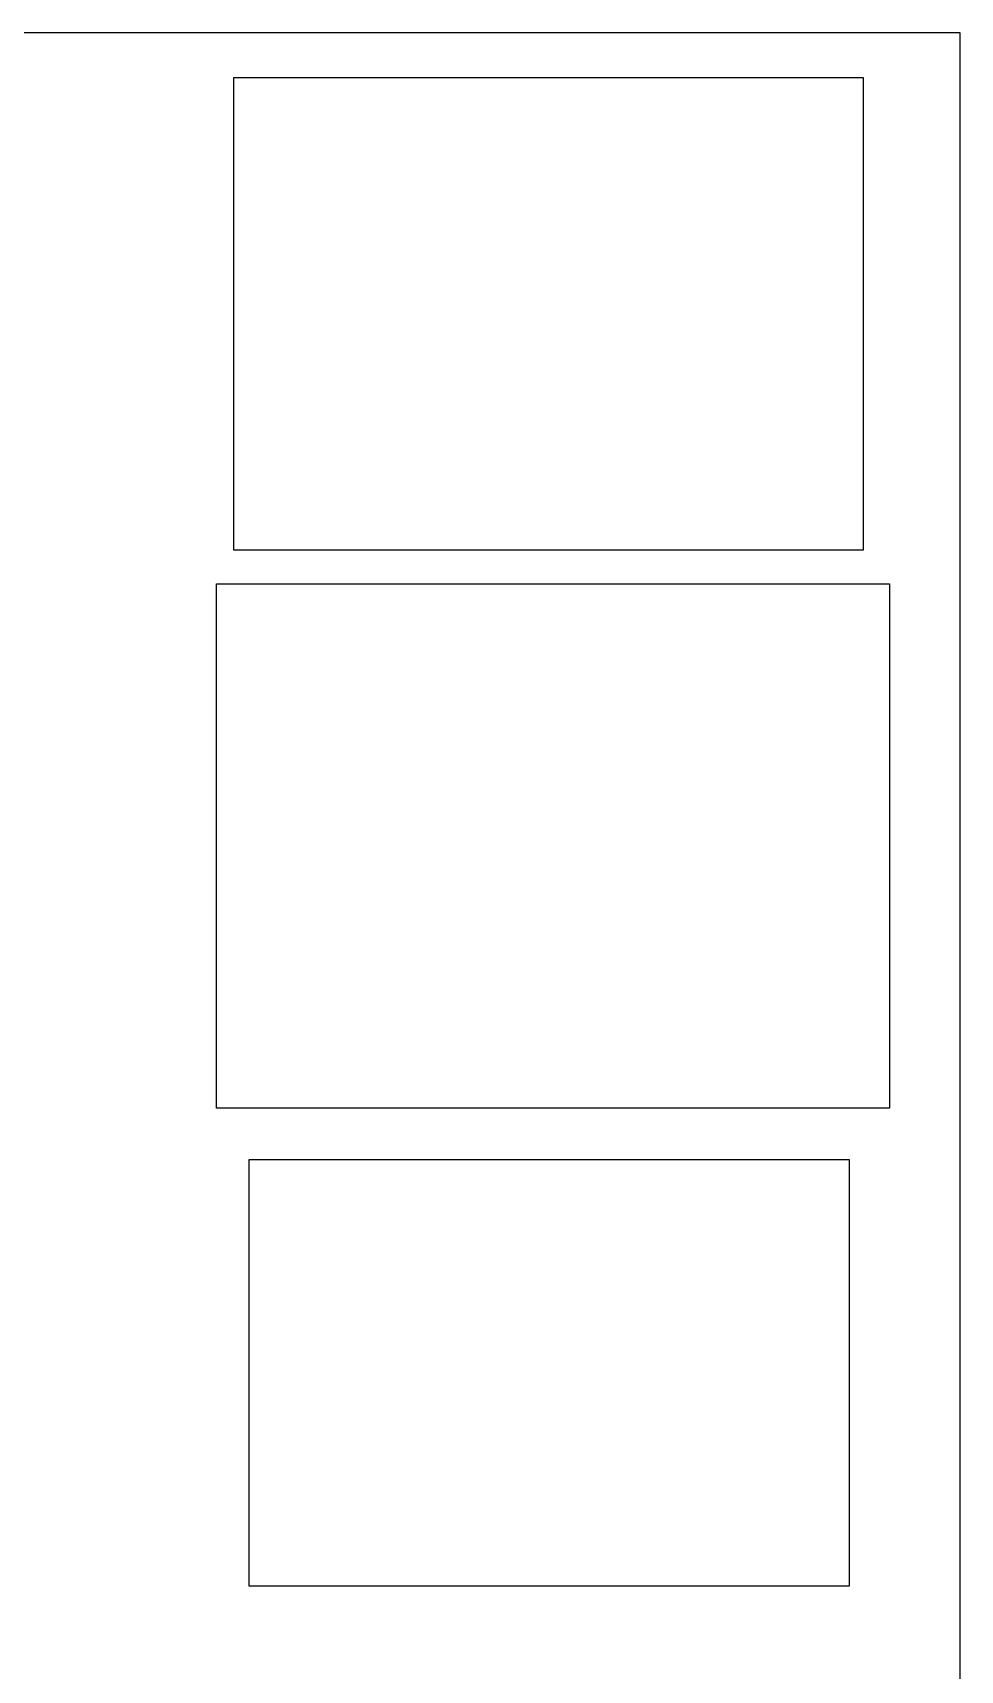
# Model space of a CAD drawing. Header units: millimetres. Extents: x 4694 to 10904, y 3135 to 7625.
# Drawn here: x 9539 to 10904, y 5216 to 7625 of the extents above; entities that cross this region are included whole.
import ezdxf

# ---------------------------------------------------------------- set-up
doc = ezdxf.new("R2010")
doc.units = ezdxf.units.MM
doc.header["$LTSCALE"] = 0.1
doc.header["$XCLIPFRAME"] = 2
doc.layers.add('Nekreslit', color=6, linetype='Continuous', plot=False)
picture_1 = doc.add_image_def('image1.jpg', size_in_pixel=(1600, 1200))
picture_2 = doc.add_image_def('image2.jpg', size_in_pixel=(1600, 1200))
picture_3 = doc.add_image_def('image3.jpg', size_in_pixel=(1600, 1200))

msp = doc.modelspace()

# ---------------------------------------------------------------- linework, layer by layer
at = {"layer": 'Nekreslit'}
msp.add_lwpolyline([(4694.4, 3135.3), (10904.4, 3135.3), (10904.4, 7625.3), (4694.4, 7625.3)], close=True, dxfattribs=at)

# ---------------------------------------------------------------- pictures from other files: only their frames are drawn
image = msp.add_image(picture_1, insert=(8686.6, 6255.5), size_in_units=(3092.6, 2319.5))
image.set_boundary_path([(593.7, 524.94), (1072.92, 884.74)])
image = msp.add_image(picture_3, insert=(8734, 5397), size_in_units=(3093.2, 2319.9))
image.set_boundary_path([(555.97, 466.35), (1068.35, 865.25)])
image = msp.add_image(picture_2, insert=(8669.4, 4658.8), size_in_units=(3092.5, 2319.3))
image.set_boundary_path([(614.37, 522.24), (1071.24, 847.16)])

doc.saveas('drawing.dxf')
